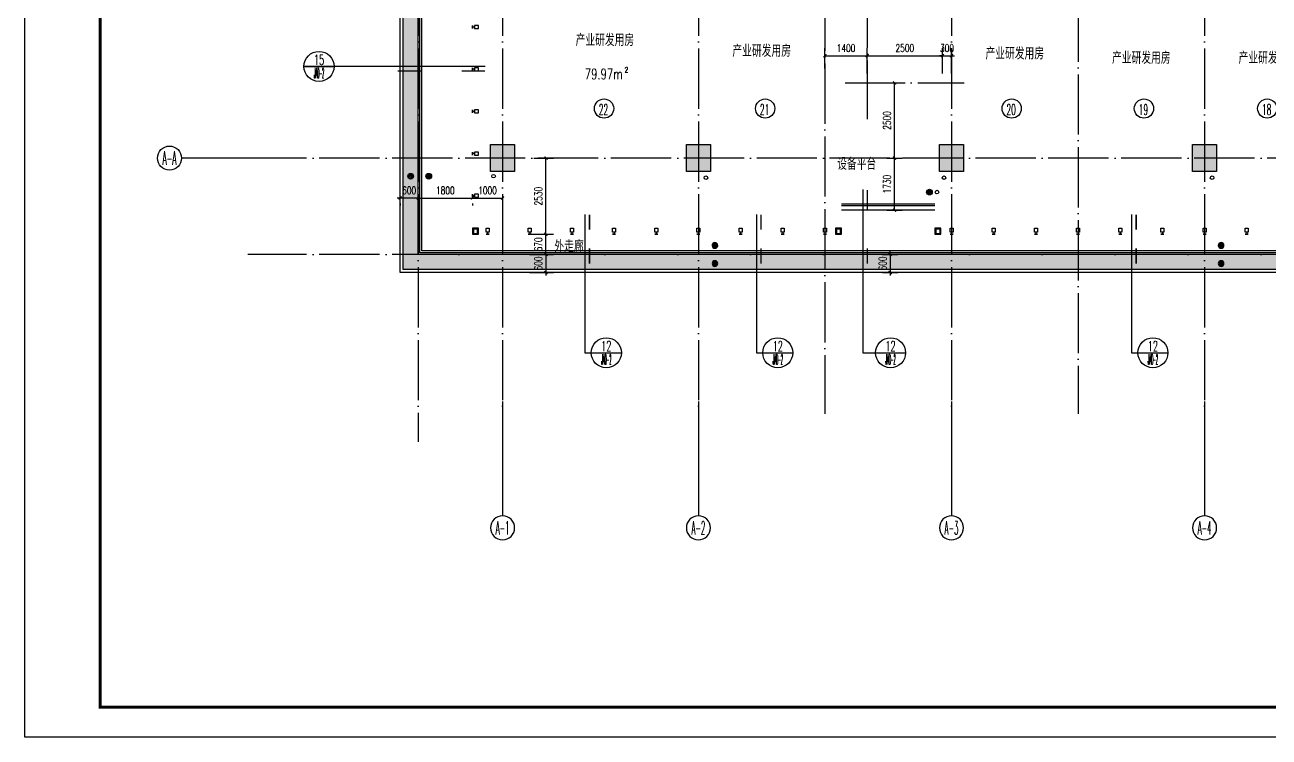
# Model space of a CAD drawing. Extents: x 1980812 to 2578970, y -669191 to 284498.
# Drawn here: x 1980812 to 2022108, y 83858 to 107512 of the extents above; entities that cross this region are included whole.
import ezdxf
from ezdxf.enums import TextEntityAlignment as Align

# ---------------------------------------------------------------- set-up
doc = ezdxf.new("R2010")
doc.units = 0
doc.header["$LTSCALE"] = 1000
doc.header["$MEASUREMENT"] = 0
doc.linetypes.add('DOTE', pattern=[2.4200000000000004, 2, -0.2, 0.02, -0.2])
for name, color, linetype in [('A-FLOR-LAND', 74, 'Continuous'), ('AXIS', 3, 'Continuous'), ('AXIS_TEXT', 7, 'Continuous'), ('COLU', 6, 'Continuous'), ('COLU_HATCH', 251, 'Continuous'), ('CURTWALL', 2, 'Continuous'), ('dote', 1, 'DOTE'), ('EQUIP_地漏', 255, 'Continuous'), ('HANDRAIL', 3, 'Continuous'), ('TK', 1, 'Continuous'), ('VPIPE-废水', 30, 'Continuous'), ('VPIPE-雨水', 140, 'Continuous'), ('WINDOW', 2, 'Continuous'), ('房号', 231, 'Continuous'), ('房间名称', 7, 'Continuous'), ('栏杆', 143, 'Continuous'), ('看线', 66, 'Continuous'), ('空线', 3, 'Continuous'), ('窗户分隔', 133, 'Continuous'), ('节点', 3, 'Continuous'), ('详细标注', 231, 'Continuous')]:
    doc.layers.add(name, color=color, linetype=linetype)
doc.styles.add('_TCH_AXIS', font='COMPLEX', dxfattribs={"bigfont": 'GBCBIG'})
doc.styles.add('_TCH_DIM_T3', font='SIMPLEX', dxfattribs={"width": 0.7058823529411765, "bigfont": 'GBCBIG'})
doc.styles.add('COMP', font='COMPLEX.shx', dxfattribs={"bigfont": 'hztxt'})
doc.styles.add('COMPLEX', font='COMPLEX')
doc.styles.add('HZF', font='ROMANS2', dxfattribs={"width": 0.7, "bigfont": 'HZDF2'})
doc.styles.add('HZTXTW', font='txtw.shx', dxfattribs={"width": 0.6, "bigfont": 'hztxtw.shx'})
doc.dimstyles.new('_TCH_ARCH&&100', dxfattribs={"dimtxt": 255, "dimasz": 100, "dimexe": 250, "dimexo": 300, "dimgap": 122.5, "dimtad": 1, "dimdec": 0, "dimzin": 0, "dimdsep": 46, "dimtxsty": '_TCH_DIM_T3', "dimblk": 'ARCHTICK', "dimcen": 0.09, "dimclrt": 7, "dimazin": 2, "dimtfac": 1, "dimtdec": 0, "dimtix": 1, "dimtmove": 2, "dimatfit": 3, "dimfxl": 1, "dimtolj": 1, "dimtzin": 0, "dimarcsym": 0})

# ---------------------------------------------------------------- blocks, each defined once
blk = doc.blocks.new('_ArchTick')
at = {"color": 0, "linetype": 'ByBlock', "const_width": 0.4}
blk.add_lwpolyline([(-0.5, -0.5), (0.5, 0.5)], dxfattribs=at)
blk = doc.blocks.new('*D1525')
at = {"layer": 'Defpoints', "color": 0, "transparency": 16777216}
for p in [(592.5294303661212, -26500.00000091677), (592.5294302846305, -27100.00000091642), (1441.029430381954, -27100.00000091642)]:
    blk.add_point(p, dxfattribs=at)
at = {"layer": '详细标注', "color": 0, "lineweight": -2, "transparency": 16777216}
for p, q in [((1441.029430381954, -26500.00000091677), (1441.029430381954, -26400.00000091677)), ((892.5294303661212, -26500.00000091677), (1691.029430381954, -26500.00000091677)), ((1441.029430381954, -26500.00000091677), (1441.029430381954, -27100.00000091642)), ((892.5294302846305, -27100.00000091642), (1691.029430381954, -27100.00000091642)), ((1441.029430381954, -27100.00000091642), (1441.029430381953, -27200.00000091642))]:
    blk.add_line(p, q, dxfattribs=at)
at = {"layer": '详细标注', "color": 0, "lineweight": -2, "transparency": 16777216, "xscale": 100, "yscale": 100, "zscale": 100}
for p, rotation in [((1441.029430381954, -26500.00000091677), 270), ((1441.029430381954, -27100.00000091642), 90)]:
    blk.add_blockref('_ArchTick', p, dxfattribs=dict(at, rotation=rotation))
at = {"layer": '详细标注', "color": 7, "transparency": 16777216, "insert": (1191.029430381958, -26800.0000009166), "char_height": 255, "attachment_point": 5, "rotation": 90, "style": '_TCH_DIM_T3'}
blk.add_mtext('\\A1;600', dxfattribs=at)
blk = doc.blocks.new('*D1526')
at = {"layer": 'Defpoints', "color": 0, "transparency": 16777216}
for p in [(592.5294303125702, -25829.99994573765), (1441.029430381954, -25829.99994573765), (592.5294303661212, -26500.00000091677)]:
    blk.add_point(p, dxfattribs=at)
at = {"layer": '详细标注', "color": 0, "lineweight": -2, "transparency": 16777216}
for p, q in [((892.5294303125702, -25829.99994573765), (1691.029430381954, -25829.99994573765)), ((1441.029430381954, -25829.99994573765), (1441.029430381954, -25729.99994573765)), ((1441.029430381953, -26500.00000091677), (1441.029430381954, -25829.99994573765)), ((892.5294303661212, -26500.00000091677), (1691.029430381953, -26500.00000091677)), ((1441.029430381953, -26500.00000091677), (1441.029430381953, -26600.00000091677))]:
    blk.add_line(p, q, dxfattribs=at)
at = {"layer": '详细标注', "color": 0, "lineweight": -2, "transparency": 16777216, "xscale": 100, "yscale": 100, "zscale": 100}
for p, rotation in [((1441.029430381954, -25829.99994573765), 270), ((1441.029430381953, -26500.00000091677), 90)]:
    blk.add_blockref('_ArchTick', p, dxfattribs=dict(at, rotation=rotation))
at = {"layer": '详细标注', "color": 7, "transparency": 16777216, "insert": (1191.029430381958, -26164.99997332721), "char_height": 255, "attachment_point": 5, "rotation": 90, "style": '_TCH_DIM_T3'}
blk.add_mtext('\\A1;670', dxfattribs=at)
blk = doc.blocks.new('*D1527')
at = {"layer": 'Defpoints', "color": 0, "transparency": 16777216}
for p in [(740.2794309491292, -23300.00000768252), (1441.029430381954, -23300.00000768252), (740.2794303726405, -25829.99994571158)]:
    blk.add_point(p, dxfattribs=at)
at = {"layer": '详细标注', "color": 0, "lineweight": -2, "transparency": 16777216}
for p, q in [((1040.279430949129, -23300.00000768252), (1691.029430381954, -23300.00000768252)), ((1441.029430381953, -25829.99994571158), (1441.029430381954, -23300.00000768252)), ((1040.27943037264, -25829.99994571158), (1691.029430381953, -25829.99994571158))]:
    blk.add_line(p, q, dxfattribs=at)
at = {"layer": '详细标注', "color": 0, "lineweight": -2, "transparency": 16777216, "xscale": 100, "yscale": 100, "zscale": 100}
for p, rotation in [((1441.029430381954, -23300.00000768252), 90), ((1441.029430381953, -25829.99994571158), 270)]:
    blk.add_blockref('_ArchTick', p, dxfattribs=dict(at, rotation=rotation))
at = {"layer": '详细标注', "color": 7, "transparency": 16777216, "insert": (1191.029430381957, -24564.99997669705), "char_height": 255, "attachment_point": 5, "rotation": 90, "style": '_TCH_DIM_T3'}
blk.add_mtext('\\A1;2530', dxfattribs=at)
blk = doc.blocks.new('*D1568')
at = {"layer": 'Defpoints', "color": 0, "transparency": 16777216}
for p in [(12312.53735062084, -26499.99998997794), (12312.53735119407, -27099.99998997794), (12863.53735047556, -27099.99998997794)]:
    blk.add_point(p, dxfattribs=at)
at = {"layer": '详细标注', "color": 0, "lineweight": -2, "transparency": 16777216}
for p, q in [((12863.53735047556, -26499.99998997794), (12863.53735047556, -26399.99998997794)), ((12612.53735062084, -26499.99998997794), (13113.53735047556, -26499.99998997794)), ((12863.53735047556, -26499.99998997794), (12863.53735047556, -27099.99998997794)), ((12612.53735119407, -27099.99998997794), (13113.53735047556, -27099.99998997794)), ((12863.53735047556, -27099.99998997794), (12863.53735047556, -27199.99998997794))]:
    blk.add_line(p, q, dxfattribs=at)
at = {"layer": '详细标注', "color": 0, "lineweight": -2, "transparency": 16777216, "xscale": 100, "yscale": 100, "zscale": 100}
for p, rotation in [((12863.53735047556, -26499.99998997794), 270), ((12863.53735047556, -27099.99998997794), 90)]:
    blk.add_blockref('_ArchTick', p, dxfattribs=dict(at, rotation=rotation))
at = {"layer": '详细标注', "color": 7, "transparency": 16777216, "insert": (12613.53735047556, -26799.99998997793), "char_height": 255, "attachment_point": 5, "rotation": 90, "style": '_TCH_DIM_T3'}
blk.add_mtext('\\A1;600', dxfattribs=at)
blk = doc.blocks.new('*D1537')
at = {"layer": 'Defpoints', "color": 0, "transparency": 16777216}
for p in [(-3399.999999449588, -24502.33338382602), (-3399.999999442238, -24625.33338388818), (-2800.000005176757, -24502.33338379016)]:
    blk.add_point(p, dxfattribs=at)
at = {"layer": '详细标注', "color": 0, "lineweight": -2, "transparency": 16777216}
for p, q in [((-3399.999999442238, -24625.33338388818), (-3499.999999442238, -24625.33338389416)), ((-2800.000005169406, -24625.33338385232), (-3399.999999442238, -24625.33338388818)), ((-2800.000005169406, -24625.33338385232), (-2700.000005169406, -24625.33338384635)), ((-3399.99999943166, -24802.33338382602), (-3399.999999427298, -24875.33338388818)), ((-2800.000005158829, -24802.33338379016), (-2800.000005154466, -24875.33338385232))]:
    blk.add_line(p, q, dxfattribs=at)
at = {"layer": '详细标注', "color": 0, "lineweight": -2, "transparency": 16777216, "xscale": 100, "yscale": 100, "zscale": 100}
for p, rotation in [((-3399.999999442238, -24625.33338388818), 3.42400705900146e-09), ((-2800.000005169406, -24625.33338385232), 180.000000003424)]:
    blk.add_blockref('_ArchTick', p, dxfattribs=dict(at, rotation=rotation))
at = {"layer": '详细标注', "color": 7, "transparency": 16777216, "insert": (-3100.000002320762, -24375.33338387025), "char_height": 255, "attachment_point": 5, "rotation": 3.42400705900146e-09, "style": '_TCH_DIM_T3'}
blk.add_mtext('\\A1;600', dxfattribs=at)
blk = doc.blocks.new('*D1538')
at = {"layer": 'Defpoints', "color": 0, "transparency": 16777216}
for p in [(-2800.000005176757, -24502.33338379016), (-999.9999990449287, -24502.33338383253), (-999.9999990449287, -24625.3333838876)]:
    blk.add_point(p, dxfattribs=at)
at = {"layer": '详细标注', "color": 0, "lineweight": -2, "transparency": 16777216}
for p, q in [((-2800.000005176757, -24625.3333838876), (-999.9999990449287, -24625.3333838876)), ((-2800.000005176757, -24802.33338379016), (-2800.000005176757, -24875.3333838876)), ((-999.9999990449287, -24802.33338383253), (-999.9999990449287, -24875.3333838876))]:
    blk.add_line(p, q, dxfattribs=at)
at = {"layer": '详细标注', "color": 0, "lineweight": -2, "transparency": 16777216, "xscale": 100, "yscale": 100, "zscale": 100, "rotation": 180}
blk.add_blockref('_ArchTick', (-2800.000005176757, -24625.3333838876), dxfattribs=at)
at = {"layer": '详细标注', "color": 0, "lineweight": -2, "transparency": 16777216, "xscale": 100, "yscale": 100, "zscale": 100}
blk.add_blockref('_ArchTick', (-999.9999990449287, -24625.3333838876), dxfattribs=at)
at = {"layer": '详细标注', "color": 7, "transparency": 16777216, "insert": (-1900.000002110843, -24375.3333838876), "char_height": 255, "attachment_point": 5, "style": '_TCH_DIM_T3'}
blk.add_mtext('\\A1;1800', dxfattribs=at)
blk = doc.blocks.new('*D1539')
at = {"layer": 'Defpoints', "color": 0, "transparency": 16777216}
for p in [(-999.9999990449287, -24502.33338383253), (1.378590241074562e-05, -24502.33338375232), (1.378590240321404e-05, -24625.33338376397)]:
    blk.add_point(p, dxfattribs=at)
at = {"layer": '详细标注', "color": 0, "lineweight": -2, "transparency": 16777216}
for p, q in [((-999.9999990449287, -24625.33338376397), (1.378590240321404e-05, -24625.33338376397)), ((-999.9999990449287, -24802.33338383253), (-999.9999990449287, -24875.33338376397)), ((1.378590239237592e-05, -24802.33338375232), (1.378590238790596e-05, -24875.33338376397))]:
    blk.add_line(p, q, dxfattribs=at)
at = {"layer": '详细标注', "color": 0, "lineweight": -2, "transparency": 16777216, "xscale": 100, "yscale": 100, "zscale": 100, "rotation": 180}
blk.add_blockref('_ArchTick', (-999.9999990449287, -24625.33338376397), dxfattribs=at)
at = {"layer": '详细标注', "color": 0, "lineweight": -2, "transparency": 16777216, "xscale": 100, "yscale": 100, "zscale": 100}
blk.add_blockref('_ArchTick', (1.378590240321404e-05, -24625.33338376397), dxfattribs=at)
at = {"layer": '详细标注', "color": 7, "transparency": 16777216, "insert": (-499.9999926295131, -24375.33338376397), "char_height": 255, "attachment_point": 5, "style": '_TCH_DIM_T3'}
blk.add_mtext('\\A1;1000', dxfattribs=at)
blk = doc.blocks.new('*D1548')
at = {"layer": 'Defpoints', "color": 0, "transparency": 16777216}
for p in [(12458.69341766136, -23300.00000634103), (13009.69341764413, -23300.00000634103), (12458.69341766136, -25029.99995745852)]:
    blk.add_point(p, dxfattribs=at)
at = {"layer": '详细标注', "color": 0, "lineweight": -2, "transparency": 16777216}
for p, q in [((12758.69341766136, -23300.00000634103), (13259.69341764413, -23300.00000634103)), ((13009.69341764413, -25029.99995745852), (13009.69341764413, -23300.00000634103)), ((12758.69341766136, -25029.99995745852), (13259.69341764413, -25029.99995745852))]:
    blk.add_line(p, q, dxfattribs=at)
at = {"layer": '详细标注', "color": 0, "lineweight": -2, "transparency": 16777216, "xscale": 100, "yscale": 100, "zscale": 100}
for p, rotation in [((13009.69341764413, -23300.00000634103), 90), ((13009.69341764413, -25029.99995745852), 270)]:
    blk.add_blockref('_ArchTick', p, dxfattribs=dict(at, rotation=rotation))
at = {"layer": '详细标注', "color": 7, "transparency": 16777216, "insert": (12759.69341764413, -24164.99998189977), "char_height": 255, "attachment_point": 5, "rotation": 90, "style": '_TCH_DIM_T3'}
blk.add_mtext('\\A1;1730', dxfattribs=at)
blk = doc.blocks.new('*D1559')
at = {"layer": 'Defpoints', "color": 0, "transparency": 16777216}
for p in [(12458.69341766136, -20799.99995732453), (13009.69341764413, -20799.99995732453), (12458.69341766136, -23300.00000634103)]:
    blk.add_point(p, dxfattribs=at)
at = {"layer": '详细标注', "color": 0, "lineweight": -2, "transparency": 16777216}
for p, q in [((12758.69341766136, -20799.99995732453), (13259.69341764413, -20799.99995732453)), ((13009.69341764413, -23300.00000634103), (13009.69341764413, -20799.99995732453)), ((12758.69341766136, -23300.00000634103), (13259.69341764413, -23300.00000634103))]:
    blk.add_line(p, q, dxfattribs=at)
at = {"layer": '详细标注', "color": 0, "lineweight": -2, "transparency": 16777216, "xscale": 100, "yscale": 100, "zscale": 100}
for p, rotation in [((13009.69341764413, -20799.99995732453), 90), ((13009.69341764413, -23300.00000634103), 270)]:
    blk.add_blockref('_ArchTick', p, dxfattribs=dict(at, rotation=rotation))
at = {"layer": '详细标注', "color": 7, "transparency": 16777216, "insert": (12759.69341764413, -22049.99998183277), "char_height": 255, "attachment_point": 5, "rotation": 90, "style": '_TCH_DIM_T3'}
blk.add_mtext('\\A1;2500', dxfattribs=at)
blk = doc.blocks.new('*D1560')
at = {"layer": 'Defpoints', "color": 0, "transparency": 16777216}
for p in [(12100.00006029615, -19898.33337965998), (10700.0000597164, -20622.33885689423), (12100.00006029615, -20622.33885677543)]:
    blk.add_point(p, dxfattribs=at)
at = {"layer": '详细标注', "color": 0, "lineweight": -2, "transparency": 16777216}
for p, q in [((10700.0000597164, -20322.33885689423), (10700.0000597164, -19648.33337965998)), ((12100.00006029615, -20322.33885677543), (12100.00006029615, -19648.33337965998)), ((10700.0000597164, -19898.33337965998), (12100.00006029615, -19898.33337965998))]:
    blk.add_line(p, q, dxfattribs=at)
at = {"layer": '详细标注', "color": 0, "lineweight": -2, "transparency": 16777216, "xscale": 100, "yscale": 100, "zscale": 100, "rotation": 180}
blk.add_blockref('_ArchTick', (10700.0000597164, -19898.33337965998), dxfattribs=at)
at = {"layer": '详细标注', "color": 0, "lineweight": -2, "transparency": 16777216, "xscale": 100, "yscale": 100, "zscale": 100}
blk.add_blockref('_ArchTick', (12100.00006029615, -19898.33337965998), dxfattribs=at)
at = {"layer": '详细标注', "color": 7, "transparency": 16777216, "insert": (11400.00006000628, -19648.33337965998), "char_height": 255, "attachment_point": 5, "style": '_TCH_DIM_T3'}
blk.add_mtext('\\A1;1400', dxfattribs=at)
blk = doc.blocks.new('*D1563')
at = {"layer": 'Defpoints', "color": 0, "transparency": 16777216}
for p in [(14600.0000590554, -19898.33337965998), (12100.00006031059, -20793.33885689365), (14600.0000590554, -20793.33885666222)]:
    blk.add_point(p, dxfattribs=at)
at = {"layer": '详细标注', "color": 0, "lineweight": -2, "transparency": 16777216}
for p, q in [((12100.00006031059, -20493.33885689365), (12100.00006031059, -19648.33337965998)), ((14600.0000590554, -20493.33885666222), (14600.0000590554, -19648.33337965998)), ((12100.00006031059, -19898.33337965998), (14600.0000590554, -19898.33337965998))]:
    blk.add_line(p, q, dxfattribs=at)
at = {"layer": '详细标注', "color": 0, "lineweight": -2, "transparency": 16777216, "xscale": 100, "yscale": 100, "zscale": 100, "rotation": 180}
blk.add_blockref('_ArchTick', (12100.00006031059, -19898.33337965998), dxfattribs=at)
at = {"layer": '详细标注', "color": 0, "lineweight": -2, "transparency": 16777216, "xscale": 100, "yscale": 100, "zscale": 100}
blk.add_blockref('_ArchTick', (14600.0000590554, -19898.33337965998), dxfattribs=at)
at = {"layer": '详细标注', "color": 7, "transparency": 16777216, "insert": (13350.00005968299, -19648.33337965998), "char_height": 255, "attachment_point": 5, "style": '_TCH_DIM_T3'}
blk.add_mtext('\\A1;2500', dxfattribs=at)
blk = doc.blocks.new('*D1566')
at = {"layer": 'Defpoints', "color": 0, "transparency": 16777216}
for p in [(14900.00000201329, -19898.33337942854), (14600.0000590554, -20793.33885666222), (14900.00000201329, -20793.33885663447)]:
    blk.add_point(p, dxfattribs=at)
at = {"layer": '详细标注', "color": 0, "lineweight": -2, "transparency": 16777216}
for p, q in [((14600.0000590554, -20493.33885666222), (14600.0000590554, -19648.33337942854)), ((14900.00000201329, -20493.33885663447), (14900.00000201329, -19648.33337942854)), ((14600.0000590554, -19898.33337942854), (14500.0000590554, -19898.33337942854)), ((14600.0000590554, -19898.33337942854), (14900.00000201329, -19898.33337942854)), ((14900.00000201329, -19898.33337942854), (15000.00000201329, -19898.33337942854))]:
    blk.add_line(p, q, dxfattribs=at)
at = {"layer": '详细标注', "color": 0, "lineweight": -2, "transparency": 16777216, "xscale": 100, "yscale": 100, "zscale": 100}
blk.add_blockref('_ArchTick', (14600.0000590554, -19898.33337942854), dxfattribs=at)
at = {"layer": '详细标注', "color": 0, "lineweight": -2, "transparency": 16777216, "xscale": 100, "yscale": 100, "zscale": 100, "rotation": 180}
blk.add_blockref('_ArchTick', (14900.00000201329, -19898.33337942854), dxfattribs=at)
at = {"layer": '详细标注', "color": 7, "transparency": 16777216, "insert": (14750.00003053434, -19648.33337942854), "char_height": 255, "attachment_point": 5, "style": '_TCH_DIM_T3'}
blk.add_mtext('\\A1;300', dxfattribs=at)
blk = doc.blocks.new('_index')
blk.add_line((-0.5, 0), (0.5, 0))
blk.add_circle((0, 0), 0.5)
at = {"style": 'COMP'}
for tag, width, p, p2 in [('1', 2.333333333333333, (-0.17, 0.05), (0.17, 0.05)), ('-', 1.166666666666667, (-0.17, -0.39), (0.17, -0.39))]:
    blk.add_attdef(tag, text='', height=0.34, dxfattribs=dict(at, width=width)).set_placement(p, p2, align=Align.FIT)
blk = doc.blocks.new('A$C18E54BEC')
at = {"layer": '房号'}
for centre in [(3367.193389371503, -21654.72194755427), (8715.693389371503, -21654.72194755427), (16896.6933893715, -21654.72194755427), (21287.6933893715, -21654.72194755427), (25378.6933893715, -21654.72194755427)]:
    blk.add_circle(centre, 320, dxfattribs=at)
at = {"layer": '房号', "style": 'HZTXTW', "width": 0.5067567567567568}
for s, p in [('22', (3192.446571237408, -21868.56748802587)), ('21', (8540.946571237408, -21868.56748802587)), ('20', (16721.94657123741, -21868.56748802587)), ('19', (21112.94657123741, -21868.56748802587)), ('18', (25203.94657123741, -21868.56748802587))]:
    blk.add_text(s, height=358.4, dxfattribs=at).set_placement(p)
blk = doc.blocks.new('A$C312424F2')
at = {"layer": '房间名称', "style": 'HZTXTW', "width": 0.6}
for s, p in [('产业研发用房', (3396.500022517983, -19428.48284953192)), ('产业研发用房', (8600.000021881424, -19786.99999667844)), ('产业研发用房', (17000.00002241135, -19873.99999630358)), ('产业研发用房', (21200.00002241135, -20019.49999594793)), ('产业研发用房', (25400.00002250308, -20019.49999553943)), ('设备平台', (11752.69337270549, -23541.12702303642))]:
    blk.add_text(s, height=400, rotation=0.0005711078682856599, dxfattribs=at).set_placement(p, align=Align.MIDDLE_CENTER)
blk = doc.blocks.new('11~17层墙柱')
at = {"layer": 'COLU_HATCH'}
h = blk.add_hatch(color=256, dxfattribs=at)
h.dxf.hatch_style = 1
h.paths.add_polyline_path([(-400.0000285757706, 449.9999940425623), (400.0000105008949, 449.9999938861001), (400.0000103784259, -450.0000060282182), (-400.0000287997536, -450.0000059593003)])
h = blk.add_hatch(color=256, dxfattribs=at)
h.dxf.hatch_style = 1
h.paths.add_polyline_path([(6100.000069750939, 449.9999924611766), (6900.000069681089, 449.9999923149589), (6900.000010338379, -450.0000075993594), (6100.000010306714, -450.0000075406861)])
h = blk.add_hatch(color=256, dxfattribs=at)
h.dxf.hatch_style = 1
h.paths.add_polyline_path([(14500.00001047389, 449.9999924637377), (15300.00001040404, 449.9999923175201), (15300.0000102811, -450.0000075967982), (14500.00001024944, -450.0000075381249)])
h = blk.add_hatch(color=256, dxfattribs=at)
h.dxf.hatch_style = 1
h.paths.add_polyline_path([(22900.00001042895, 449.9999916017987), (23700.0000103591, 449.9999914348591), (23700.00001023663, -450.0000084794592), (22900.00001020497, -450.000008400064)])
at = {"layer": 'COLU'}
for points in [[(-400.0000285757706, 449.9999940425623), (400.0000105008949, 449.9999938861001), (400.0000103784259, -450.0000060282182), (-400.0000287997536, -450.0000059593003)], [(6100.000069750939, 449.9999924611766), (6900.000069681089, 449.9999923149589), (6900.000010338379, -450.0000075993594), (6100.000010306714, -450.0000075406861)], [(14500.00001047389, 449.9999924637377), (15300.00001040404, 449.9999923175201), (15300.0000102811, -450.0000075967982), (14500.00001024944, -450.0000075381249)], [(22900.00001042895, 449.9999916017987), (23700.0000103591, 449.9999914348591), (23700.00001023663, -450.0000084794592), (22900.00001020497, -450.000008400064)]]:
    blk.add_lwpolyline(points, close=True, dxfattribs=at)
blk = doc.blocks.new('$TwtSys$00000141')
for p, q in [((-94.19606303561523, 7.672111694559135), (-10.08309029082739, 91.78508443935061)), ((-94.19606303561523, 7.672111694559135), (-10.08309029082739, 91.78508443935061)), ((-87.21916889109707, -35.05448014085778), (35.05448014085778, 87.21916889110071)), ((-87.21916889109707, -35.05448014085778), (35.05448014085778, 87.21916889110071)), ((-66.46803743153214, -66.46803743153941), (66.46803743153214, 66.46803743153214)), ((-66.46803743153214, -66.46803743153578), (66.46803743153214, 66.46803743153214)), ((-32.35611368903483, -87.061266563549), (87.58274635417911, 32.87759347966494)), ((-32.35611368903483, -87.061266563549), (87.58274635417911, 32.87759347966858)), ((11.43110768805855, -92.25951895252001), (92.2594807012465, -11.43114593933933)), ((11.43110768805855, -92.25951895252001), (92.2594807012465, -11.43114593933933))]:
    blk.add_line(p, q)
blk.add_circle((0, 0), 94)
blk.add_circle((0, 0), 94)
blk = doc.blocks.new('A$C75D447CE')
at = {"layer": 'VPIPE-废水', "linetype": 'Continuous'}
for centre in [(14649.99960961333, -23949.99998311615), (14418.34673441271, -24429.69109058591)]:
    blk.add_circle(centre, 60, dxfattribs=at)
at = {"layer": 'VPIPE-雨水', "linetype": 'Continuous'}
for centre, radius in [((-299.5400324766524, -23900.01236047722), 60), ((6749.539752211655, -23950.01218731292), 60.00000000000001), ((23549.53975211014, -23950.0121897346), 60.00000000000001)]:
    blk.add_circle(centre, radius, dxfattribs=at)
at = {"layer": 'EQUIP_地漏'}
for p in [(-3050.434834108688, -23900.31131757876), (-2450.077396286651, -23900.31131757876), (14168.34673443949, -24429.69109057776)]:
    blk.add_blockref('$TwtSys$00000141', p, dxfattribs=at)
at = {"layer": 'EQUIP_地漏', "xscale": -1, "rotation": 270}
for p in [(7049.539752211189, -26200.07710920366), (23849.53975210967, -26200.07711162533), (7049.539752211189, -26800.4345470257), (23849.53975210967, -26800.43454944737)]:
    blk.add_blockref('$TwtSys$00000141', p, dxfattribs=at)
blk = doc.blocks.new('_AXISO')
blk.add_circle((2.84e-14, 0), 0.5000000000000001)
at = {"layer": 'AXIS_TEXT', "style": 'COMPLEX', "width": 1.041666666666784}
blk.add_attdef('A', text='', height=0.5600000000000002, dxfattribs=at).set_placement((-0.2499999999999716, -0.2799999999999727), (0.2500000000000853, -0.279999999999859), align=Align.FIT)
blk = doc.blocks.new('竖梃0903')
at = {"layer": '窗户分隔'}
blk.add_line((115028288.4158428, 22648045.78772463), (115028221.7491761, 22648045.78772463), dxfattribs=at)
for points in [[(115028221.7491761, 22648095.78772463), (115028224.7491761, 22648095.78772463), (115028224.7491761, 22647995.78772463), (115028221.7491761, 22647995.78772463)], [(115028288.4158428, 22648095.78772463), (115028421.7491761, 22648095.78772463), (115028421.7491761, 22647995.78772463), (115028288.4158428, 22647995.78772463)]]:
    blk.add_lwpolyline(points, close=True, dxfattribs=at)
blk = doc.blocks.new('A$C5CD355C1')
at = {"layer": 'A-FLOR-LAND'}
h = blk.add_hatch(dxfattribs=at)
h.set_pattern_fill('GRASS', color=256, scale=50)
h.set_pattern_definition([(90, (-3008715.913205438, 301493.5937297189), (-99.7795475, 99.77954749999999), [26.458066, -173.101015]), (45, (-3008715.913205438, 301493.5937297189), (-99.77961550815101, 99.77961550815105), [26.458066, -114.651615]), (135, (-3008715.913205438, 301493.5937297189), (-99.77961550815105, -99.77961550815101), [26.458066, -114.651615])])
h.paths.add_polyline_path([(-2799.999995266087, 2699.999986559444), (48900.00000338862, 2700.000015049911), (48900.00000466942, -26499.99996537155), (-2799.999993985286, -26499.99999386213)], flags=16)
h.paths.add_polyline_path([(-3299.999995373189, 3199.999997184059), (49400.0000021772, 3200.0000043623), (49400.00000525336, -26999.999954221), (-3299.999994504265, -27000.00000501267)])
at = {"layer": 'CURTWALL'}
for points in [[(-1000.000007653842, -25829.99995042128), (-800.0000076538417, -25829.99995042128), (-800.0000076538417, -25629.99995042128), (-1000.000007653842, -25629.99995042128)], [(-970.0000076538417, -25799.99995042128), (-830.0000076538417, -25799.99995042128), (-830.0000076538417, -25659.99995042128), (-970.0000076538417, -25659.99995042128)], [(11050.00000913325, -25829.99995739512), (11250.00000913325, -25829.99995739512), (11250.00000913325, -25629.99995739512), (11050.00000913325, -25629.99995739512)], [(11080.00000913325, -25799.99995739512), (11220.00000913325, -25799.99995739512), (11220.00000913325, -25659.99995739512), (11080.00000913325, -25659.99995739512)], [(14350.00000984548, -25829.99995326507), (14550.00000984548, -25829.99995326507), (14550.00000984548, -25629.99995326507), (14350.00000984548, -25629.99995326507)], [(14380.00000984548, -25799.99995326507), (14520.00000984548, -25799.99995326507), (14520.00000984548, -25659.99995326507), (14380.00000984548, -25659.99995326507)]]:
    blk.add_lwpolyline(points, close=True, dxfattribs=at)
at = {"layer": 'dote'}
for p, q in [((12100.00006029615, -17638.33337965998), (12100.00006029615, -22005.83337965998)), ((11365.19341767952, -20799.99995732453), (15322.19341767952, -20799.99995732453))]:
    blk.add_line(p, q, dxfattribs=at)
at = {"layer": 'HANDRAIL'}
for p, q in [((14350.00000920054, -24829.99995728041), (11250.00000918168, -24829.99995739448)), ((14350.00000920473, -24879.99995728041), (11250.00000918587, -24879.99995739448)), ((14350.0000092173, -25029.99995728041), (11250.00000919844, -25029.99995739448))]:
    blk.add_line(p, q, dxfattribs=at)
at = {"layer": '栏杆'}
for p, q in [((-2799.999994519167, -26500.00000456074), (-2799.999995357823, 2699.999997253006)), ((-2749.999994520564, -26450.00000451296), (-2749.999995356426, 2649.999997259816)), ((-2679.999994522426, -26380.00000444608), (-2679.999995354563, 2579.999997269304)), ((48780.00000519119, -26379.99995478761), (-2679.999994522426, -26380.00000444608)), ((48900.0000052033, -26499.99995467294), (-2799.999994519167, -26500.00000456074)), ((48850.00000519818, -26449.99995472073), (-2749.999994520564, -26450.00000451296))]:
    blk.add_line(p, q, dxfattribs=at)
at = {"layer": '看线'}
for p, q in [((-3399.999994501472, -27100.00000513415), (-3399.999995375983, 3299.999997170467)), ((-3299.999994504265, -27000.00000503857), (-3299.999995373189, 3199.999997184059)), ((49500.00000526384, -27099.99995409953), (-3399.999994501472, -27100.00000513415)), ((49400.00000525359, -26999.99995419511), (-3299.999994504265, -27000.00000503857))]:
    blk.add_line(p, q, dxfattribs=at)
at = {"layer": '详细标注'}
for p1, p2, distance, picture, middle in [((10700.0000597164, -20622.33885689423), (12100.00006029615, -20622.33885677543), 724.00547711545, '*D1560', (11400.00006000628, -19648.33337965998)), ((12100.00006031059, -20793.33885689365), (14600.0000590554, -20793.33885666222), 895.0054770022398, '*D1563', (13350.00005968299, -19648.33337965998)), ((14600.0000590554, -20793.33885666222), (14900.00000201329, -20793.33885663447), 895.0054772059302, '*D1566', (14750.00003053434, -19648.33337942854))]:
    dim = blk.add_aligned_dim(p1=p1, p2=p2, distance=distance, dimstyle='_TCH_ARCH&&100', override={"dimfxl": 150}, dxfattribs=at)
    dim.commit()
    dim.dimension.update_dxf_attribs({"geometry": picture, "text_midpoint": middle})
for p1, p2, distance, picture, middle in [((12458.69341766136, -23300.00000634103), (12458.69341766136, -20799.99995732453), -550.9999999827705, '*D1559', (12759.69341764413, -22049.99998183277)), ((740.2794303726405, -25829.99994571158), (740.2794309491292, -23300.00000768252), -700.7499994328248, '*D1527', (1191.029430381957, -24564.99997669705)), ((12458.69341766136, -25029.99995745852), (12458.69341766136, -23300.00000634103), -550.9999999827705, '*D1548', (12759.69341764413, -24164.99998189977)), ((-2800.000005176757, -24502.33338379016), (-3399.999999449588, -24502.33338382602), 123.00000006216214, '*D1537', (-3100.000002320762, -24375.33338387025)), ((-2800.000005176757, -24502.33338379016), (-999.9999990449287, -24502.33338383253), -123.00000005506809, '*D1538', (-1900.000002110843, -24375.3333838876)), ((-999.9999990449287, -24502.33338383253), (1.378590241074562e-05, -24502.33338375232), -123.00000001164881, '*D1539', (-499.9999926295131, -24375.33338376397)), ((592.5294303661212, -26500.00000091677), (592.5294303125702, -25829.99994573765), -848.5000000693836, '*D1526', (1191.029430381958, -26164.99997332721)), ((592.5294303661212, -26500.00000091677), (592.5294302846305, -27100.00000091642), 848.5000000973234, '*D1525', (1191.029430381958, -26800.0000009166))]:
    dim = blk.add_aligned_dim(p1=p1, p2=p2, distance=distance, dimstyle='_TCH_ARCH&&100', dxfattribs=at)
    dim.commit()
    dim.dimension.update_dxf_attribs({"geometry": picture, "text_midpoint": middle})
dim = blk.add_aligned_dim(p1=(12312.53735062093, -26499.99998997793), p2=(12312.53735119416, -27099.99998997793), distance=550.999999281481, dimstyle='_TCH_ARCH&&100', dxfattribs=at)
dim.commit()
dim.dimension.update_dxf_attribs({"geometry": '*D1568', "text_midpoint": (12613.53735047565, -26799.99998997793), "insert": (8.731149137020111e-11, 3.637978807091713e-12)})

msp = doc.modelspace()

# ---------------------------------------------------------------- linework, layer by layer
at = {"layer": 'AXIS'}
for p, q in [((1989843.023941936, 103087.2463836673), (1986011.934582472, 103087.2463843356)), ((1996666.523942678, 95003.3081738922), (1996666.523943346, 91208.97175967653)), ((2003166.523942563, 95003.30817329919), (2003166.523943231, 91208.9717590835)), ((2011566.523942699, 95003.30817263928), (2011566.523943367, 91208.9717584236)), ((2019966.523942615, 95003.30817189848), (2019966.523943283, 91208.9717576828))]:
    msp.add_line(p, q, dxfattribs=at)
at = {"layer": 'dote'}
for p, q in [((1993866.523940296, 135764.4134092099), (1993866.523943919, 93663.54034041194)), ((1996666.523942635, 135764.4134095363), (1996666.523946258, 93663.54034073831)), ((2003166.523942519, 135764.4134101052), (2003166.523946233, 93663.54034172802)), ((2011566.523942657, 135764.4134108404), (2011566.523946137, 93663.54034271778)), ((2019966.523942573, 135764.4134115757), (2019966.5239461, 93663.54034370749)), ((2007366.523929228, 135267.381990822), (2007366.52392928, 94591.66893100945)), ((2015766.523951674, 108287.24640266), (2015766.523951674, 94591.66893170367)), ((2053079.895707448, 103087.2464041607), (1988213.023941755, 103087.246384143)), ((2053079.895707728, 99887.24645307095), (1988213.023942035, 99887.24643305317))]:
    msp.add_line(p, q, dxfattribs=at)
at = {"layer": 'TK'}
msp.add_lwpolyline([(1980812.266903988, 143258.0526861432), (2064912.266903988, 143258.0526861432), (2064912.266903988, 83858.0526861432), (1980812.266903988, 83858.05268614343)], close=True, dxfattribs=at)
at = {"layer": 'TK', "const_width": 99.99999999999993}
msp.add_lwpolyline([(2063912.266903988, 84858.05268614343), (2063912.266903988, 142258.0526861432), (1983312.266903988, 142258.0526861432), (1983312.266903988, 84858.05268614343)], close=True, dxfattribs=at)
at = {"layer": '节点'}
for p, q in [((1996088.321965994, 106131.0931466166), (1990074.308398193, 106131.0931466166)), ((2008621.008406409, 102046), (2008621.008406614, 96622.60883883154)), ((1999400.973523653, 101208.7232065396), (1999400.973523795, 96622.60883883154)), ((2005092.973523653, 101208.7232065396), (2005092.973523795, 96622.60883883154)), ((2017542.973523653, 101208.7232065396), (2017542.973523795, 96622.60883883154)), ((1999400.973523795, 96622.60883883154), (2000245.473523795, 96622.60883883154)), ((2005092.973523795, 96622.60883883154), (2005937.473523795, 96622.60883883154)), ((2008621.008406614, 96622.60883883154), (2009465.508406614, 96622.60883883154)), ((2017542.973523795, 96622.60883883154), (2018387.473523795, 96622.60883883154))]:
    msp.add_line(p, q, dxfattribs=at)
at = {"layer": '节点', "ltscale": 0.5, "const_width": 50}
for points in [[(1993957.880734768, 105981.0931465412), (1993179.880734768, 105981.0931465412)], [(1996088.321965994, 105981.0931466166), (1995310.321965994, 105981.0931466166)], [(2008771.008406409, 101357.6563919052), (2008771.008406409, 102022.5)], [(1999550.973523653, 101208.7232065396), (1999550.973523653, 100708.7232065396)], [(2005242.973523653, 101208.7232065396), (2005242.973523653, 100708.7232065396)], [(2017692.973523653, 101208.7232065396), (2017692.973523653, 100708.7232065396)], [(1999550.973523653, 100086.0712114023), (1999550.973523653, 99586.0712114023)], [(2005242.973523653, 100086.0712114023), (2005242.973523653, 99586.0712114023)], [(2008771.008406472, 100086.0712114023), (2008771.008406472, 99586.0712114023)], [(2017692.973523653, 100086.0712114023), (2017692.973523653, 99586.0712114023)]]:
    msp.add_lwpolyline(points, dxfattribs=at)

# ---------------------------------------------------------------- block references
at = {"layer": 'AXIS'}
ref = msp.add_blockref('_AXISO', (1985611.934582472, 103087.2463843356), dxfattribs=dict(at, xscale=800, yscale=800, zscale=800))
ref.add_attrib('A', 'A-A', dxfattribs={"layer": 'AXIS_TEXT', "height": 452.5483399593904, "style": '_TCH_AXIS', "width": 0.3230769230768114}).set_placement((1985385.660412492, 102860.9722143558), (1985838.208752451, 102860.9722143558), align=Align.FIT)
ref = msp.add_blockref('_AXISO', (1996666.523943346, 90808.97175796377), dxfattribs=dict(at, xscale=-800, yscale=800, zscale=800, rotation=180))
ref.add_attrib('A', 'A-1', dxfattribs={"layer": 'AXIS_TEXT', "height": 452.5483399593904, "style": '_TCH_AXIS', "width": 0.3749999999998704}).set_placement((1996440.249773367, 90582.69758798409), (1996892.798113326, 90582.69758798409), align=Align.FIT)
ref = msp.add_blockref('_AXISO', (2003166.523943231, 90808.97175936901), dxfattribs=dict(at, xscale=-800, yscale=800, zscale=800, rotation=180))
ref.add_attrib('A', 'A-2', dxfattribs={"layer": 'AXIS_TEXT', "height": 452.5483399593904, "style": '_TCH_AXIS', "width": 0.3442622950818482}).set_placement((2002940.249773252, 90582.69758938934), (2003392.798113211, 90582.69758938934), align=Align.FIT)
ref = msp.add_blockref('_AXISO', (2011566.523943367, 90808.97175671085), dxfattribs=dict(at, xscale=-800, yscale=800, zscale=800, rotation=180))
ref.add_attrib('A', 'A-3', dxfattribs={"layer": 'AXIS_TEXT', "height": 452.5483399593904, "style": '_TCH_AXIS', "width": 0.3442622950818483}).set_placement((2011340.249773387, 90582.69758673117), (2011792.798113347, 90582.69758673117), align=Align.FIT)
ref = msp.add_blockref('_AXISO', (2019966.523943283, 90808.97175597004), dxfattribs=dict(at, xscale=-800, yscale=800, zscale=800, rotation=180))
ref.add_attrib('A', 'A-4', dxfattribs={"layer": 'AXIS_TEXT', "height": 452.5483399593904, "style": '_TCH_AXIS', "width": 0.3333333333332181}).set_placement((2019740.249773304, 90582.69758599036), (2020192.798113263, 90582.69758599036), align=Align.FIT)
at = {"layer": 'COLU'}
msp.add_blockref('11~17层墙柱', (1996666.52380135, 103087.246429892), dxfattribs=at)
at = {"layer": 'EQUIP_地漏'}
msp.add_blockref('A$C75D447CE', (1996666.523943442, 126387.2463957417), dxfattribs=at)
at = {"layer": 'WINDOW', "xscale": -1, "rotation": 180}
for p in [(-113032555.2252039, 22755483.03419957), (-113032555.2252039, 22754083.03419957), (-113032555.2252039, 22752683.03419957), (-113032555.2252039, 22751283.03419957), (-113032555.2252039, 22749883.03419957)]:
    msp.add_blockref('竖梃0903', p, dxfattribs=at)
at = {"layer": 'WINDOW', "rotation": 90}
for p in [(24644212.31162534, -114927664.5027319), (24645612.31162533, -114927664.5027261), (24647012.3116468, -114927664.5027394), (24648412.3116376, -114927664.5027395), (24649812.3116376, -114927664.5027395), (24651212.3116409, -114927664.5027394), (24652612.3116317, -114927664.5027395), (24654012.3116317, -114927664.5027395), (24655412.31164373, -114927664.502739), (24659612.31166753, -114927664.5027424), (24661012.31165832, -114927664.5027425), (24662412.31165832, -114927664.5027425), (24663812.31166163, -114927664.5027424), (24665212.31165243, -114927664.5027425), (24666612.31165243, -114927664.5027425), (24668012.31166445, -114927664.5027421), (24669412.31165265, -114927664.5027426)]:
    msp.add_blockref('竖梃0903', p, dxfattribs=at)
at = {"layer": '房号'}
msp.add_blockref('A$C18E54BEC', (1996666.52394505, 126387.246394664), dxfattribs=at)
at = {"layer": '房间名称'}
msp.add_blockref('A$C312424F2', (1996666.523917037, 126436.3040703037), dxfattribs=at)
at = {"layer": '空线'}
msp.add_blockref('A$C5CD355C1', (1996666.523943137, 126387.2463946627), dxfattribs=at)
at = {"layer": '节点', "ltscale": 0.5}
ref = msp.add_blockref('_index', (1990574.308398218, 106131.0931466166), dxfattribs=dict(at, xscale=1000.000000050349, yscale=1000.000000050349, zscale=1000.000000050349))
ref.add_attrib('1', '15', dxfattribs={"layer": '0', "height": 340.0000000170003, "rotation": 359.9999999998823, "style": 'COMP', "width": 0.7241379310379462}).set_placement((1990404.30839821, 106181.0931466185), (1990744.308398228, 106181.0931466178), align=Align.FIT)
ref.add_attrib('-', 'JAD-2', dxfattribs={"layer": '0', "height": 340.0000000170003, "style": 'COMP', "width": 0.2142857142861523}).set_placement((1990404.30839821, 105741.0931465963), (1990744.308398227, 105741.0931465963), align=Align.FIT)
ref = msp.add_blockref('_index', (2000108.47352382, 96622.60883883154), dxfattribs=dict(at, xscale=1000.000000050349, yscale=1000.000000050349, zscale=1000.000000050349))
ref.add_attrib('1', '12', dxfattribs={"layer": '0', "height": 340.0000000170003, "rotation": 359.9999999998823, "style": 'COMP', "width": 0.7241379310379463}).set_placement((1999938.473523812, 96672.6088388334), (2000278.473523831, 96672.6088388327), align=Align.FIT)
ref.add_attrib('-', 'JAD-2', dxfattribs={"layer": '0', "height": 340.0000000170003, "style": 'COMP', "width": 0.2142857142861523}).set_placement((1999938.473523812, 96232.60883881128), (2000278.47352383, 96232.60883881128), align=Align.FIT)
ref = msp.add_blockref('_index', (2005800.47352382, 96622.60883883154), dxfattribs=dict(at, xscale=1000.000000050349, yscale=1000.000000050349, zscale=1000.000000050349))
ref.add_attrib('1', '12', dxfattribs={"layer": '0', "height": 340.0000000170003, "rotation": 359.9999999998823, "style": 'COMP', "width": 0.7241379310379463}).set_placement((2005630.473523812, 96672.6088388334), (2005970.473523831, 96672.6088388327), align=Align.FIT)
ref.add_attrib('-', 'JAD-2', dxfattribs={"layer": '0', "height": 340.0000000170003, "style": 'COMP', "width": 0.2142857142861523}).set_placement((2005630.473523812, 96232.60883881128), (2005970.47352383, 96232.60883881128), align=Align.FIT)
ref = msp.add_blockref('_index', (2009543.25840664, 96622.60883883154), dxfattribs=dict(at, xscale=1000.000000050349, yscale=1000.000000050349, zscale=1000.000000050349))
ref.add_attrib('1', '12', dxfattribs={"layer": '0', "height": 340.0000000170003, "rotation": 359.9999999998823, "style": 'COMP', "width": 0.7241379310379463}).set_placement((2009373.258406631, 96672.6088388334), (2009713.25840665, 96672.6088388327), align=Align.FIT)
ref.add_attrib('-', 'JAD-2', dxfattribs={"layer": '0', "height": 340.0000000170003, "style": 'COMP', "width": 0.2142857142861523}).set_placement((2009373.258406631, 96232.60883881128), (2009713.258406649, 96232.60883881128), align=Align.FIT)
ref = msp.add_blockref('_index', (2018250.47352382, 96622.60883883154), dxfattribs=dict(at, xscale=1000.000000050349, yscale=1000.000000050349, zscale=1000.000000050349))
ref.add_attrib('1', '12', dxfattribs={"layer": '0', "height": 340.0000000170003, "rotation": 359.9999999998823, "style": 'COMP', "width": 0.7241379310379463}).set_placement((2018080.473523812, 96672.6088388334), (2018420.473523831, 96672.6088388327), align=Align.FIT)
ref.add_attrib('-', 'JAD-2', dxfattribs={"layer": '0', "height": 340.0000000170003, "style": 'COMP', "width": 0.2142857142861522}).set_placement((2018080.473523812, 96232.60883881128), (2018420.47352383, 96232.60883881128), align=Align.FIT)

# ---------------------------------------------------------------- texts
at = {"layer": '房间名称', "style": 'HZF', "width": 0.7}
for s, height, p in [('79.97m', 350, (2000023.884027483, 105880.2222493223)), ('2', 175, (2000776.05069415, 106018.2222493223))]:
    msp.add_text(s, height=height, dxfattribs=at).set_placement(p, align=Align.MIDDLE_CENTER)
at = {"layer": '房间名称', "style": 'HZTXTW', "width": 0.6}
msp.add_text('外走廊', height=400, rotation=0.0005711078682856599, dxfattribs=at).set_placement((1998872.795461222, 100157.2903550786), align=Align.MIDDLE_CENTER)

doc.saveas('drawing.dxf')
